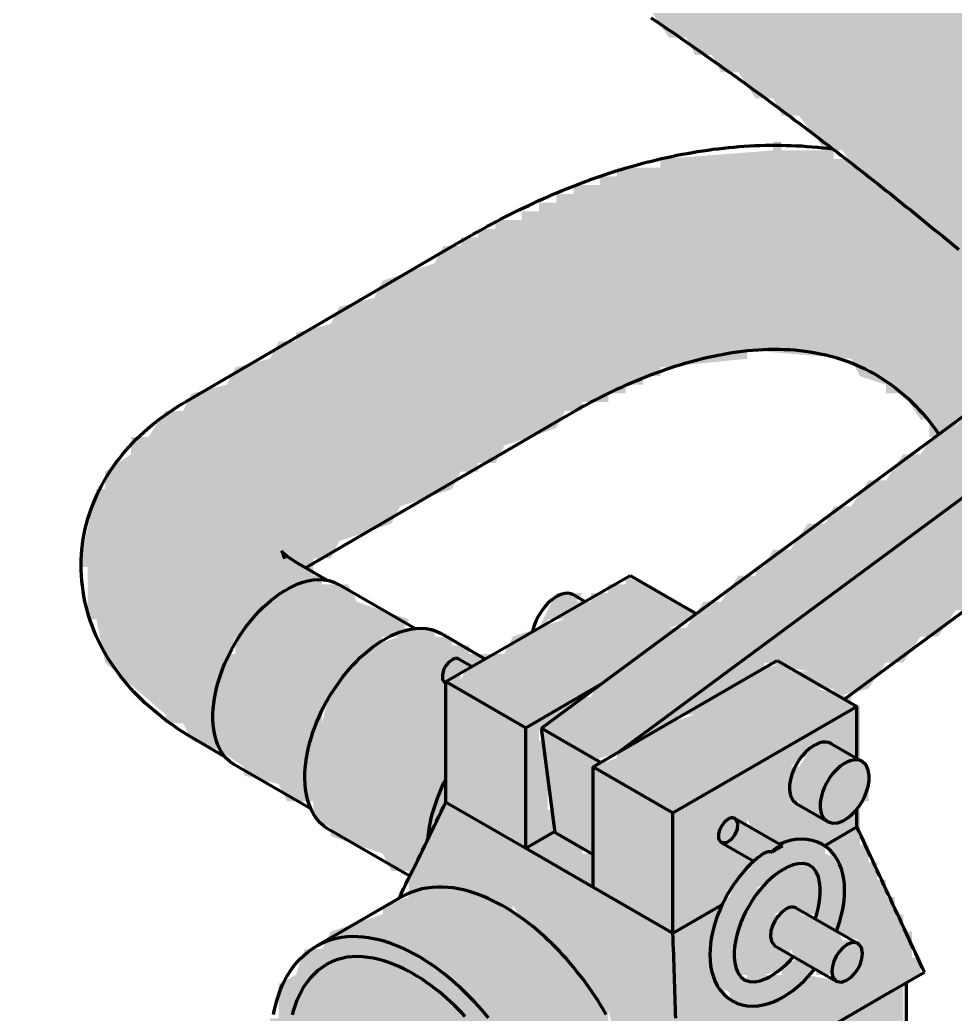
# Model space of a CAD drawing. Header units: millimetres. Extents: x 0 to 420, y 0 to 297.
# Drawn here: x 226.88 to 237.66, y 242.01 to 253.46 of the extents above; entities that cross this region are included whole.
import ezdxf

# ---------------------------------------------------------------- set-up
doc = ezdxf.new("R2010")
doc.units = ezdxf.units.MM
doc.layers.add('01-VISIBLE', color=7, linetype='CONTINUOUS', lineweight=70)
doc.layers.add('13-GRAFICA', color=30, linetype='CONTINUOUS', lineweight=18)

msp = doc.modelspace()

# ---------------------------------------------------------------- hatches: boundary and pattern name
at = {"layer": '13-GRAFICA', "true_color": 0xb21820}
h = msp.add_hatch(color=7, dxfattribs=at)
h.dxf.hatch_style = 1
h.paths.add_polyline_path([(220.7581, 264.0606), (220.7581, 263.9606), (220.9581, 263.9606), (220.9581, 263.8606), (221.2581, 263.8606), (221.2581, 263.7606), (221.4581, 263.7606), (221.4581, 263.6606), (221.7581, 263.6606), (221.8581, 263.4606), (222.0581, 263.4606), (222.0581, 263.3606), (222.2581, 263.3606), (222.2581, 263.2606), (222.4581, 263.2606), (222.4581, 263.1606), (222.6581, 263.1606), (222.6581, 263.0606), (223.2581, 262.8606), (223.3581, 262.6606), (223.9581, 262.4606), (224.0581, 262.2606), (224.6581, 262.0606), (224.7581, 261.8606), (225.1581, 261.7606), (225.2581, 261.5606), (225.4581, 261.5606), (225.4581, 261.4606), (225.8581, 261.3606), (225.9581, 261.1606), (226.5581, 260.9606), (226.6581, 260.7606), (227.2581, 260.5606), (227.3581, 260.3606), (227.5581, 260.3606), (227.5581, 260.2606), (227.7581, 260.2606), (227.8581, 260.0606), (228.4581, 259.8606), (228.5581, 259.6606), (229.1581, 259.4606), (229.2581, 259.2606), (229.6581, 259.1606), (229.7581, 258.9606), (230.3581, 258.7606), (230.4581, 258.5606), (230.6581, 258.5606), (230.6581, 258.4606), (231.0581, 258.3606), (231.1581, 258.1606), (231.7581, 257.9606), (231.8581, 257.7606), (232.2581, 257.6606), (232.3581, 257.4606), (232.5581, 257.4606), (232.5581, 257.3606), (232.9581, 257.2606), (233.0581, 257.0606), (233.6581, 256.8606), (233.7581, 256.6606), (233.9581, 256.6606), (234.0581, 256.4606), (234.4581, 256.3606), (234.4581, 256.2606), (234.7581, 256.1606), (234.8581, 255.9606), (235.2581, 255.8606), (235.3581, 255.6606), (235.5581, 255.6606), (235.6581, 255.4606), (235.8581, 255.4606), (236.0581, 255.1606), (236.2581, 255.1606), (236.3581, 254.9606), (236.5581, 254.9606), (236.7581, 254.6606), (236.9581, 254.6606), (237.0581, 254.4606), (237.2581, 254.4606), (237.2581, 254.3606), (237.3581, 254.3606), (237.4581, 254.1606), (237.6581, 254.1606), (237.9581, 253.7606), (238.1581, 253.7606), (238.1581, 253.6606), (238.2581, 253.6606), (238.3581, 253.4606), (238.5581, 253.4606), (238.8581, 253.0606), (239.0581, 253.0606), (239.5581, 252.4606), (239.7581, 252.4606), (240.2581, 251.8606), (240.4581, 251.8606), (240.4581, 251.7606), (240.5581, 251.7606), (241.6581, 250.5606), (241.8581, 250.5606), (241.8581, 250.4606), (242.5581, 249.8606), (242.5581, 249.6606), (243.7581, 248.5606), (243.7581, 248.3606), (244.0581, 248.1606), (244.0581, 247.9606), (244.4581, 247.6606), (244.4581, 247.4606), (244.5581, 247.4606), (244.5581, 247.3606), (244.7581, 247.2606), (244.7581, 247.0606), (245.0581, 246.8606), (245.0581, 246.6606), (245.2581, 246.5606), (245.2581, 246.3606), (245.4581, 246.2606), (245.4581, 246.0606), (245.7581, 245.8606), (245.7581, 245.6606), (245.9581, 245.5606), (245.9581, 245.3606), (246.1581, 245.2606), (246.1581, 245.0606), (246.4581, 244.8606), (246.5581, 244.4606), (246.7581, 244.3606), (246.7581, 244.1606), (246.8581, 244.1606), (246.8581, 243.9606), (246.9581, 243.9606), (246.9581, 243.7606), (247.0581, 243.7606), (247.0581, 243.5606), (247.1581, 243.5606), (247.1581, 243.3606), (247.2581, 243.3606), (247.2581, 242.9606), (247.3581, 242.9606), (247.4581, 242.2606), (247.5581, 242.2606), (247.5581, 241.5606), (247.6581, 241.5606), (247.6581, 210.3606), (247.5581, 210.3606), (247.3581, 210.0606), (247.1581, 210.0606), (247.1581, 205.6606), (247.0581, 205.6606), (247.0581, 205.5606), (246.8581, 205.5606), (246.8581, 205.4606), (246.6581, 205.4606), (246.5581, 205.2606), (245.9581, 205.0606), (245.8581, 204.8606), (245.4581, 204.7606), (245.3581, 204.5606), (244.7581, 204.3606), (244.7581, 204.2606), (244.4581, 204.1606), (244.4581, 204.0606), (244.0581, 204.1606), (244.0581, 209.1606), (244.1581, 209.1606), (244.1581, 209.3606), (244.3581, 209.4606), (244.3581, 209.6606), (244.6581, 209.8606), (244.6581, 210.0606), (244.8581, 210.1606), (244.8581, 210.3606), (244.9581, 210.3606), (245.0581, 210.6606), (245.1581, 210.6606), (245.1581, 241.2606), (245.0581, 241.2606), (245.0581, 241.7606), (244.9581, 241.7606), (244.8581, 242.4606), (244.7581, 242.4606), (244.7581, 242.6606), (244.6581, 242.6606), (244.4581, 243.2606), (244.3581, 243.2606), (244.2581, 243.5606), (244.0581, 243.6606), (244.0581, 243.8606), (243.7581, 244.0606), (243.7581, 244.2606), (243.5581, 244.3606), (243.5581, 244.5606), (243.3581, 244.6606), (243.3581, 244.8606), (243.0581, 245.0606), (243.0581, 245.2606), (242.9581, 245.2606), (242.8581, 245.5606), (242.6581, 245.6606), (242.6581, 245.8606), (242.2581, 246.1606), (242.2581, 246.3606), (241.8581, 246.6606), (241.8581, 246.8606), (241.1581, 247.4606), (241.1581, 247.6606), (241.0581, 247.6606), (239.4581, 249.3606), (239.2581, 249.3606), (238.5581, 250.1606), (238.3581, 250.1606), (237.8581, 250.7606), (237.6581, 250.7606), (237.2581, 251.2606), (237.0581, 251.2606), (236.7581, 251.6606), (236.5581, 251.6606), (236.3581, 251.9606), (236.1581, 251.9606), (235.8581, 252.3606), (235.6581, 252.3606), (235.5581, 252.5606), (235.3581, 252.5606), (235.1581, 252.8606), (234.9581, 252.8606), (234.8581, 253.0606), (234.6581, 253.0606), (234.5581, 253.2606), (234.3581, 253.2606), (234.1581, 253.5606), (233.9581, 253.5606), (233.8581, 253.7606), (233.4581, 253.8606), (233.4581, 253.9606), (233.1581, 254.0606), (233.0581, 254.2606), (232.8581, 254.2606), (232.8581, 254.3606), (232.6581, 254.3606), (232.5581, 254.5606), (232.1581, 254.6606), (232.0581, 254.8606), (231.6581, 254.9606), (231.5581, 255.1606), (231.3581, 255.1606), (231.3581, 255.2606), (230.9581, 255.3606), (230.8581, 255.5606), (230.2581, 255.7606), (230.1581, 255.9606), (229.5581, 256.1606), (229.4581, 256.3606), (229.0581, 256.4606), (228.9581, 256.6606), (228.7581, 256.6606), (228.7581, 256.7606), (228.3581, 256.8606), (228.2581, 257.0606), (227.6581, 257.2606), (227.5581, 257.4606), (226.9581, 257.6606), (226.8581, 257.8606), (226.6581, 257.8606), (226.6581, 257.9606), (226.4581, 257.9606), (226.3581, 258.1606), (225.7581, 258.3606), (225.6581, 258.5606), (225.0581, 258.7606), (224.9581, 258.9606), (224.3581, 259.1606), (224.2581, 259.3606), (224.0581, 259.3606), (224.0581, 259.4606), (223.8581, 259.4606), (223.7581, 259.6606), (223.1581, 259.8606), (223.0581, 260.0606), (222.4581, 260.2606), (222.3581, 260.4606), (222.1581, 260.4606), (222.1581, 260.5606), (221.5581, 260.7606), (221.4581, 260.9606), (221.2581, 260.9606), (221.2581, 261.0606), (221.0581, 261.0606), (221.0581, 261.1606), (220.8581, 261.1606), (220.8581, 261.2606), (220.6581, 261.2606), (220.6581, 261.3606), (220.4581, 261.3606), (220.4581, 261.4606), (220.1581, 261.4606), (220.1581, 261.5606), (220.1581, 264.1606)])
at = {"layer": '13-GRAFICA', "true_color": 0x202020}
h = msp.add_hatch(color=7, dxfattribs=at)
h.dxf.hatch_style = 1
h.paths.add_polyline_path([(227.8581, 246.0606), (227.7581, 246.5606), (227.6581, 246.5606), (227.6581, 247.1606), (227.5581, 247.1606), (227.7581, 248.0606), (227.8581, 248.0606), (227.8581, 248.2606), (228.1581, 248.4606), (228.1581, 248.6606), (228.3581, 248.6606), (228.5581, 248.9606), (228.7581, 248.9606), (228.8581, 249.1606), (229.2581, 249.2606), (229.3581, 249.4606), (229.7581, 249.5606), (229.8581, 249.7606), (230.0581, 249.7606), (230.0581, 249.8606), (230.4581, 249.9606), (230.5581, 250.1606), (230.9581, 250.2606), (231.0581, 250.4606), (231.6581, 250.6606), (231.7581, 250.8606), (231.9581, 250.8606), (231.9581, 250.9606), (232.1581, 250.9606), (232.1581, 251.0606), (232.3581, 251.0606), (232.3581, 251.1606), (232.6581, 251.1606), (232.6581, 251.2606), (232.8581, 251.2606), (232.8581, 251.3606), (233.0581, 251.3606), (233.0581, 251.4606), (233.2581, 251.4606), (233.2581, 251.5606), (233.5581, 251.5606), (233.5581, 251.6606), (233.7581, 251.6606), (233.7581, 251.7606), (234.2581, 251.7606), (234.2581, 251.8606), (235.5581, 251.9606), (235.5581, 252.0606), (235.6581, 252.0606), (235.6581, 251.9606), (236.2581, 251.9606), (236.2581, 251.8606), (236.4581, 251.8606), (236.5581, 251.6606), (236.7581, 251.6606), (237.0581, 251.2606), (237.2581, 251.2606), (237.6581, 250.7606), (237.8581, 250.7606), (238.3581, 250.1606), (238.5581, 250.1606), (238.5581, 250.0606), (238.8581, 249.8606), (238.7581, 249.5606), (238.5581, 249.5606), (238.4581, 249.3606), (238.2581, 249.3606), (238.0581, 249.0606), (237.8581, 249.0606), (237.8581, 248.9606), (237.7581, 248.9606), (237.6581, 248.7606), (237.4581, 248.7606), (237.4581, 248.6606), (237.3581, 248.6606), (237.3581, 248.8606), (237.2581, 248.8606), (237.0581, 249.1606), (236.8581, 249.1606), (236.8581, 249.2606), (236.5581, 249.3606), (236.4581, 249.5606), (235.2581, 249.6606), (235.2581, 249.5606), (234.2581, 249.4606), (234.2581, 249.3606), (234.0581, 249.3606), (234.0581, 249.2606), (233.8581, 249.2606), (233.8581, 249.1606), (233.6581, 249.1606), (233.6581, 249.0606), (233.3581, 249.0606), (233.3581, 248.9606), (233.1581, 248.9606), (233.0581, 248.7606), (232.4581, 248.5606), (232.3581, 248.3606), (232.1581, 248.3606), (232.1581, 248.2606), (231.9581, 248.2606), (231.8581, 248.0606), (231.2581, 247.8606), (231.1581, 247.6606), (230.5581, 247.4606), (230.4581, 247.2606), (230.2581, 247.2606), (230.2581, 246.9606), (229.9581, 246.9606), (229.8581, 246.7606), (229.6581, 246.7606), (229.5581, 246.4606), (229.3581, 246.3606), (229.2581, 245.9606), (229.1581, 245.9606), (229.1581, 245.5606), (229.0581, 245.5606), (229.1581, 245.0606), (228.8581, 245.1606), (228.7581, 245.3606), (228.5581, 245.3606), (228.5581, 245.4606)])
at = {"layer": '13-GRAFICA', "true_color": 0xb21820}
h = msp.add_hatch(color=7, dxfattribs=at)
h.dxf.hatch_style = 1
h.paths.add_polyline_path([(232.8581, 245.3606), (233.0581, 245.3606), (233.2581, 245.6606), (233.4581, 245.6606), (233.5581, 245.8606), (233.7581, 245.8606), (233.9581, 246.1606), (234.1581, 246.1606), (234.3581, 246.4606), (234.5581, 246.4606), (234.7581, 246.7606), (234.9581, 246.7606), (235.1581, 247.0606), (235.3581, 247.0606), (235.3581, 247.1606), (235.4581, 247.1606), (235.5581, 247.3606), (235.7581, 247.3606), (235.9581, 247.6606), (236.1581, 247.6606), (236.2581, 247.8606), (236.4581, 247.8606), (236.6581, 248.1606), (236.8581, 248.1606), (237.0581, 248.4606), (237.2581, 248.4606), (237.4581, 248.7606), (237.6581, 248.7606), (237.8581, 249.0606), (238.0581, 249.0606), (238.2581, 249.3606), (238.4581, 249.3606), (238.4581, 249.4606), (238.7581, 249.5606), (238.8581, 249.7606), (238.9581, 249.7606), (239.2581, 249.3606), (239.4581, 249.3606), (239.4581, 249.2606), (240.2581, 248.5606), (240.2581, 248.4606), (239.9581, 248.3606), (239.7581, 248.0606), (239.5581, 248.0606), (239.3581, 247.7606), (239.1581, 247.7606), (238.9581, 247.4606), (238.7581, 247.4606), (238.5581, 247.1606), (238.3581, 247.1606), (238.3581, 247.0606), (238.0581, 246.9606), (237.8581, 246.6606), (237.6581, 246.6606), (237.4581, 246.3606), (237.2581, 246.3606), (237.0581, 246.0606), (236.8581, 246.0606), (236.6581, 245.7606), (236.2581, 245.6606), (236.2581, 245.7606), (236.0581, 245.7606), (235.9581, 245.9606), (235.4581, 246.0606), (235.4581, 245.9606), (235.2581, 245.9606), (235.1581, 245.7606), (234.7581, 245.6606), (234.6581, 245.4606), (234.4581, 245.4606), (234.4581, 245.3606), (234.0581, 245.2606), (233.9581, 245.0606), (233.5581, 244.9606), (233.5581, 244.8606), (233.4581, 244.8606), (233.4581, 243.8606), (233.0581, 244.0606)])
at = {"layer": '13-GRAFICA', "true_color": 0xcba23e}
h = msp.add_hatch(color=7, dxfattribs=at)
h.dxf.hatch_style = 1
h.paths.add_polyline_path([(229.4581, 244.7606), (229.4581, 244.8606), (229.1581, 245.0606), (229.0581, 245.5606), (229.1581, 245.5606), (229.1581, 245.9606), (229.2581, 245.9606), (229.2581, 246.1606), (229.3581, 246.1606), (229.3581, 246.3606), (229.5581, 246.4606), (229.6581, 246.7606), (229.8581, 246.7606), (229.9581, 246.9606), (230.2581, 246.9606), (230.2581, 247.0606), (230.3581, 247.0606), (230.3581, 246.9606), (230.6581, 246.9606), (230.7581, 246.7606), (231.3581, 246.5606), (231.2581, 246.3606), (231.0581, 246.3606), (230.9581, 246.1606), (230.7581, 246.1606), (230.6581, 245.8606), (230.4581, 245.7606), (230.4581, 245.5606), (230.3581, 245.5606), (230.3581, 245.3606), (230.2581, 245.3606), (230.2581, 245.0606), (230.1581, 245.0606), (230.1581, 244.4606), (229.9581, 244.4606), (229.8581, 244.6606)])
h = msp.add_hatch(color=7, dxfattribs=at)
h.dxf.hatch_style = 1
h.paths.add_polyline_path([(232.4581, 246.1606), (232.5581, 246.3606), (233.1581, 246.5606), (233.2581, 246.7606), (233.4581, 246.7606), (233.4581, 246.8606), (233.6581, 246.8606), (233.6581, 246.9606), (233.8581, 246.9606), (233.8581, 247.0606), (234.6581, 246.6606), (234.6581, 246.5606), (234.3581, 246.4606), (234.1581, 246.1606), (233.9581, 246.1606), (233.7581, 245.8606), (233.5581, 245.8606), (233.5581, 245.7606), (233.2581, 245.6606), (233.0581, 245.3606), (232.8581, 245.3606), (232.8581, 245.1606), (232.9581, 245.1606), (232.9581, 244.3606), (233.0581, 244.3606), (233.0581, 244.0606), (233.3581, 243.9606), (233.3581, 243.8606), (233.4581, 243.8606), (233.4581, 244.8606), (233.7581, 244.9606), (233.7581, 245.0606), (233.9581, 245.0606), (234.0581, 245.2606), (234.6581, 245.4606), (234.7581, 245.6606), (234.8581, 245.6856), (234.8581, 243.1606), (234.8581, 242.3606), (234.8581, 239.276), (234.6581, 239.2606), (234.6581, 239.1606), (234.0581, 239.1606), (234.0581, 239.0606), (233.2581, 239.0606), (233.2581, 239.1606), (233.6581, 239.2606), (233.6581, 239.3606), (233.9581, 239.5606), (234.0581, 240.1606), (234.1581, 240.1606), (234.1581, 240.6606), (234.0581, 240.6606), (234.0581, 241.1606), (233.9581, 241.1606), (233.9581, 241.3606), (233.8581, 241.3606), (233.8581, 241.6606), (233.7581, 241.6606), (233.6581, 242.0606), (233.4581, 242.1606), (233.4581, 242.3606), (232.9581, 242.7606), (232.9581, 242.9606), (232.7581, 242.9606), (232.5581, 243.2606), (232.0581, 243.3606), (232.0581, 243.4606), (232.0581, 246.0606), (232.0581, 246.1606)])
at = {"layer": '13-GRAFICA', "true_color": 0xd6d9de}
h = msp.add_hatch(color=7, dxfattribs=at)
h.dxf.hatch_style = 1
h.paths.add_polyline_path([(233.0581, 246.8606), (233.3581, 246.8606), (233.1581, 246.5606), (232.9581, 246.5606), (232.9581, 246.4606), (232.8581, 246.4606)])
at = {"layer": '13-GRAFICA', "true_color": 0xcba23e}
h = msp.add_hatch(color=7, dxfattribs=at)
h.dxf.hatch_style = 1
h.paths.add_polyline_path([(231.0581, 243.8606), (230.4581, 244.0606), (230.4581, 244.1606), (230.2581, 244.2606), (230.2581, 244.4606), (230.1581, 244.4606), (230.1581, 245.0606), (230.2581, 245.0606), (230.2581, 245.3606), (230.3581, 245.3606), (230.4581, 245.7606), (230.6581, 245.8606), (230.7581, 246.1606), (230.9581, 246.1606), (230.9581, 246.2606), (231.2581, 246.3606), (231.2581, 246.4606), (231.6581, 246.4606), (231.6581, 246.3606), (231.7581, 246.3606), (231.7581, 246.0606), (231.7581, 245.8606), (231.7581, 243.4606), (231.3581, 243.4606), (231.3581, 243.6606), (231.1581, 243.6606)])
h = msp.add_hatch(color=7, dxfattribs=at)
h.dxf.hatch_style = 1
h.paths.add_polyline_path([(231.8581, 246.3606), (231.8581, 246.2606), (232.0581, 246.2606), (232.0581, 246.1606), (232.0581, 246.0606), (231.7581, 246.0606), (231.7581, 246.3606)])
h = msp.add_hatch(color=7, dxfattribs=at)
h.dxf.hatch_style = 1
h.paths.add_polyline_path([(231.7581, 243.4606), (231.7581, 245.8606), (231.9581, 245.8606), (232.0581, 246.0606), (232.0581, 243.4606)])
at = {"layer": '13-GRAFICA', "true_color": 0xd6d9de}
h = msp.add_hatch(color=7, dxfattribs=at)
h.dxf.hatch_style = 1
h.paths.add_polyline_path([(231.9581, 245.9606), (231.9581, 245.8606), (231.7581, 245.8606), (231.7581, 246.0606), (232.0581, 246.0606), (232.0581, 245.9606)])
at = {"layer": '13-GRAFICA', "true_color": 0xcba23e}
h = msp.add_hatch(color=7, dxfattribs=at)
h.dxf.hatch_style = 1
h.paths.add_polyline_path([(235.1581, 245.7606), (235.2581, 245.9606), (235.7581, 246.0606), (235.7581, 245.9606), (235.9581, 245.9606), (236.0581, 245.7606), (236.4581, 245.6606), (236.4581, 245.5606), (236.5581, 245.5606), (236.5581, 244.9606), (236.2581, 245.0606), (236.2581, 245.1606), (236.0581, 245.1606), (236.0581, 245.0606), (235.7581, 244.8606), (235.7581, 244.4606), (236.0581, 244.3606), (236.0581, 244.2606), (236.4581, 244.2606), (236.4581, 244.3606), (236.5581, 244.3606), (236.5581, 243.9606), (236.5581, 242.8606), (236.2581, 242.9606), (236.2581, 243.0606), (236.3581, 243.0606), (236.3581, 243.7606), (236.2581, 243.7606), (236.1581, 243.9606), (235.9581, 243.9606), (235.9581, 244.0606), (235.5581, 243.9606), (235.5581, 244.0606), (235.3581, 244.0606), (235.2581, 244.2606), (234.9581, 244.2606), (234.9581, 243.9606), (235.2581, 243.8606), (235.2581, 243.6606), (235.1581, 243.6606), (235.1581, 243.4606), (235.0581, 243.4606), (234.9581, 243.1606), (234.8581, 243.1606), (234.8581, 245.6856)])
at = {"layer": '13-GRAFICA', "true_color": 0xd6d9de}
h = msp.add_hatch(color=7, dxfattribs=at)
h.dxf.hatch_style = 1
h.paths.add_polyline_path([(235.7581, 244.4606), (235.7581, 244.8606), (235.8581, 244.8606), (236.0581, 245.1606), (236.2581, 245.1606), (236.2581, 245.0606), (236.4581, 245.0606), (236.4581, 244.9606), (236.6581, 244.8606), (236.6581, 244.4606), (236.5581, 244.4606), (236.4581, 244.2606), (236.0581, 244.2606), (236.0581, 244.3606), (235.8581, 244.3606), (235.8581, 244.4606)])
h = msp.add_hatch(color=7, dxfattribs=at)
h.dxf.hatch_style = 1
h.paths.add_polyline_path([(234.8581, 243.1606), (234.9581, 243.1606), (234.9581, 243.3606), (235.0581, 243.3606), (235.1581, 243.6606), (235.2581, 243.6606), (235.2581, 243.8606), (234.9581, 243.9606), (234.9581, 244.2606), (235.2581, 244.2606), (235.2581, 244.1606), (235.5581, 244.0606), (235.5581, 243.9606), (235.9581, 244.0606), (235.9581, 243.9606), (236.1581, 243.9606), (236.1581, 243.8606), (236.3581, 243.7606), (236.3581, 243.0606), (236.0581, 243.0606), (236.0581, 243.6606), (235.9581, 243.6606), (235.9581, 243.7606), (235.5581, 243.6606), (235.5581, 243.5606), (235.3581, 243.4606), (235.3581, 243.2606), (235.1581, 243.1606), (235.1581, 242.4606), (235.4581, 242.3606), (235.4581, 242.4606), (235.6581, 242.4606), (235.6581, 242.5606), (235.8581, 242.6606), (235.8581, 242.5606), (236.0581, 242.5606), (235.8581, 242.2606), (235.6581, 242.2606), (235.6581, 242.1606), (235.0581, 242.1606), (235.0581, 242.2606), (234.8581, 242.3606)])
at = {"layer": '13-GRAFICA', "true_color": 0xcba23e}
h = msp.add_hatch(color=7, dxfattribs=at)
h.dxf.hatch_style = 1
h.paths.add_polyline_path([(236.6581, 243.9606), (236.6581, 243.7606), (236.7581, 243.7606), (236.7581, 243.5606), (236.8581, 243.5606), (236.8581, 243.3606), (236.9581, 243.3606), (236.9581, 243.1606), (237.0581, 243.1606), (237.0581, 242.9606), (237.1581, 242.9606), (237.1581, 242.6606), (237.2581, 242.6606), (237.2581, 242.4606), (237.0581, 242.3606), (237.0581, 239.8606), (236.8581, 239.8606), (236.7581, 239.6606), (236.5581, 239.6606), (236.5581, 242.4606), (236.5581, 242.8606), (236.5581, 243.9606)])
h = msp.add_hatch(color=7, dxfattribs=at)
h.dxf.hatch_style = 1
h.paths.add_polyline_path([(235.1581, 243.1606), (235.3581, 243.2606), (235.3581, 243.4606), (235.4581, 243.4606), (235.5581, 243.6606), (235.9581, 243.7606), (235.9581, 243.6606), (236.0581, 243.6606), (236.0581, 243.1606), (235.8581, 243.1606), (235.8581, 243.2606), (235.5581, 243.1606), (235.5581, 242.7606), (235.7581, 242.7606), (235.7581, 242.5606), (235.4581, 242.4606), (235.4581, 242.3606), (235.2581, 242.3606), (235.2581, 242.4606), (235.1581, 242.4606)])
at = {"layer": '13-GRAFICA', "true_color": 0xffffff}
h = msp.add_hatch(color=7, dxfattribs=at)
h.dxf.hatch_style = 1
h.paths.add_polyline_path([(229.7581, 241.9606), (229.8581, 241.9606), (229.8581, 242.3606), (230.0581, 242.4606), (230.1581, 242.7606), (230.3581, 242.7606), (230.4581, 242.9606), (231.0581, 243.1606), (231.0581, 243.2606), (231.3581, 243.3606), (231.3581, 243.4606), (232.0581, 243.4606), (232.0581, 243.3606), (232.5581, 243.2606), (232.5581, 243.1606), (232.6581, 243.1606), (232.7581, 242.9606), (232.9581, 242.9606), (232.9581, 242.7606), (233.4581, 242.3606), (233.4581, 242.1606), (233.6581, 242.0606), (233.6581, 241.8606), (233.7581, 241.8606), (233.7581, 241.6606), (233.8581, 241.6606), (233.8581, 241.3606), (233.9581, 241.3606), (233.9581, 241.1606), (234.0581, 241.1606), (234.1581, 240.1606), (234.0581, 240.1606), (233.9581, 239.5606), (233.8581, 239.5606), (233.6581, 239.2606), (233.2581, 239.1606), (233.1581, 238.9606), (232.7581, 238.8606), (232.6581, 238.6606), (232.2581, 238.6606), (232.2581, 238.5606), (232.1581, 238.5606), (232.1581, 238.6606), (231.6581, 238.6606), (231.6581, 238.7606), (231.2581, 238.8606), (231.2581, 238.9606), (230.4581, 239.6606), (230.4581, 239.8606), (230.2581, 239.9606), (230.2581, 240.1606), (230.1581, 240.1606), (230.1581, 240.3606), (230.0581, 240.3606), (230.0581, 240.5606), (229.9581, 240.5606), (229.8581, 241.2606), (229.7581, 241.2606)])
at = {"layer": '13-GRAFICA', "true_color": 0xffd200}
h = msp.add_hatch(color=7, dxfattribs=at)
h.dxf.hatch_style = 1
h.paths.add_polyline_path([(236.2581, 242.4606), (236.0581, 242.4606), (236.0581, 242.5606), (235.8581, 242.5606), (235.7581, 242.7606), (235.5581, 242.7606), (235.5581, 243.1606), (235.6581, 243.1606), (235.6581, 243.2606), (235.8581, 243.2606), (235.8581, 243.1606), (236.2581, 243.0606), (236.3581, 242.8606), (236.5581, 242.8606), (236.5581, 242.4606), (236.4581, 242.4606), (236.4581, 242.3606), (236.2581, 242.3606)])
at = {"layer": '13-GRAFICA', "true_color": 0xcba23e}
h = msp.add_hatch(color=7, dxfattribs=at)
h.dxf.hatch_style = 1
h.paths.add_polyline_path([(236.5581, 239.5606), (236.3581, 239.5606), (236.3581, 239.4606), (235.9581, 239.4606), (235.9581, 239.3606), (234.8581, 239.276), (234.8581, 242.3606), (234.9581, 242.3606), (235.0581, 242.1606), (235.6581, 242.1606), (235.6581, 242.2606), (235.8581, 242.2606), (235.9581, 242.4606), (236.4581, 242.3606), (236.4581, 242.4606), (236.5581, 242.4606), (236.5581, 239.6606)])

# ---------------------------------------------------------------- linework, layer by layer
at = {"layer": '01-VISIBLE'}
for p, q in [((228.7914, 249.0685), (231.995, 250.9349)), ((232.8891, 245.3042), (238.9178, 249.7631)), ((233.778, 245.0304), (239.4807, 249.2483)), ((230.1696, 247.1517), (233.178, 248.9044)), ((236.3822, 245.6373), (240.2571, 248.5033)), ((230.4146, 247.0102), (230.0779, 247.2046)), ((231.7874, 245.8407), (233.9087, 247.0654)), ((233.9087, 247.0654), (234.6734, 246.6239)), ((231.4303, 246.4527), (230.5489, 246.9615)), ((233.2602, 246.8403), (233.3895, 246.7656)), ((232.2388, 246.1013), (231.7303, 246.3949)), ((231.9381, 246.1017), (232.0888, 246.0147)), ((233.4844, 244.8609), (235.6057, 246.0856)), ((235.6057, 246.0856), (236.525, 245.5549)), ((231.7781, 245.8246), (231.7874, 245.8192)), ((231.7874, 245.8407), (232.7066, 245.3099)), ((231.7874, 244.4526), (231.7874, 245.8407)), ((232.7066, 245.3099), (233.5741, 245.8108)), ((234.4037, 244.3301), (236.525, 245.5549)), ((236.525, 244.9553), (236.525, 245.5549)), ((232.7066, 243.9219), (232.7066, 245.3099)), ((233.0466, 244.1014), (232.8891, 245.3042)), ((232.8891, 245.3042), (233.5707, 244.9107)), ((229.2396, 244.9751), (228.9029, 245.1694)), ((236.23, 245.1256), (236.5836, 244.9215)), ((230.2303, 244.3742), (229.3489, 244.8831)), ((233.4844, 244.8609), (234.4037, 244.3301)), ((233.4844, 243.4728), (233.4844, 244.8609)), ((231.7874, 244.4526), (232.7066, 243.9219)), ((235.83, 244.4328), (236.1836, 244.2287)), ((234.4037, 242.9421), (234.4037, 244.3301)), ((236.525, 244.1668), (236.525, 244.3739)), ((235.1201, 244.2646), (235.6341, 243.9678)), ((231.3709, 243.6002), (230.4303, 244.1433)), ((232.7066, 243.9219), (233.0445, 244.117)), ((233.0466, 244.1014), (233.4844, 243.8486)), ((236.1499, 243.9503), (236.525, 244.1668)), ((234.9601, 243.9874), (235.3342, 243.7715)), ((232.7066, 243.9219), (233.4844, 243.4728)), ((235.6366, 243.6539), (235.7143, 243.6988)), ((233.4844, 243.4728), (234.4037, 242.9421)), ((231.2841, 243.3647), (230.2942, 242.7931)), ((234.4037, 242.9421), (234.9686, 243.2683)), ((235.8297, 243.2321), (236.5368, 242.8238)), ((235.5797, 242.7991), (236.2868, 242.3908)), ((236.9492, 242.2889), (237.3028, 242.493)), ((237.0957, 240.0435), (237.0957, 242.3734)), ((234.8279, 241.0641), (236.9492, 242.2889))]:
    msp.add_line(p, q, dxfattribs=at)
for points in [[(234.1488, 253.4898), (234.1986, 253.4563), (234.2484, 253.4226), (234.2981, 253.3889), (234.3477, 253.3551), (234.3973, 253.3212), (234.4468, 253.2872), (234.4963, 253.2532), (234.5457, 253.2191), (234.5951, 253.1849), (234.6444, 253.1506), (234.6937, 253.1163), (234.7429, 253.0819), (234.7921, 253.0474), (234.8412, 253.0128), (234.8902, 252.9782), (234.9393, 252.9435), (234.9882, 252.9087), (235.0371, 252.8739), (235.086, 252.839), (235.1348, 252.804), (235.1836, 252.7689), (235.2323, 252.7338), (235.2809, 252.6986), (235.3295, 252.6633), (235.3781, 252.628), (235.4266, 252.5926), (235.4751, 252.5571), (235.5235, 252.5216), (235.5718, 252.486), (235.6202, 252.4503), (235.6684, 252.4146), (235.7166, 252.3788), (235.7648, 252.3429), (235.8129, 252.307), (235.861, 252.271), (235.909, 252.2349), (235.957, 252.1988), (236.0049, 252.1626), (236.0528, 252.1263), (236.1006, 252.09), (236.1484, 252.0536), (236.1961, 252.0171), (236.2438, 251.9806), (236.2914, 251.9441), (236.339, 251.9074), (236.3865, 251.8707), (236.434, 251.8339), (236.4815, 251.7971), (236.5288, 251.7602), (236.5762, 251.7233), (236.6235, 251.6863), (236.6707, 251.6492), (236.7179, 251.612), (236.7651, 251.5748), (236.8122, 251.5376), (236.8592, 251.5003), (236.9062, 251.4629), (236.9532, 251.4254), (237.0001, 251.3879), (237.0469, 251.3504), (237.0937, 251.3127), (237.1405, 251.275), (237.1872, 251.2373), (237.2338, 251.1995), (237.2804, 251.1616), (237.327, 251.1237), (237.3735, 251.0857), (237.42, 251.0476), (237.4664, 251.0095), (237.5127, 250.9713), (237.559, 250.9331), (237.6053, 250.8948), (237.6515, 250.8564), (237.6977, 250.818)], [(231.995, 250.9349), (232.0472, 250.9651), (232.0995, 250.995), (232.152, 251.0245), (232.2047, 251.0538), (232.2576, 251.0827), (232.3106, 251.1113), (232.3638, 251.1396), (232.4172, 251.1675), (232.4708, 251.1951), (232.5246, 251.2223), (232.5785, 251.2492), (232.6326, 251.2758), (232.6869, 251.302), (232.7413, 251.3278), (232.7959, 251.3532), (232.8507, 251.3783), (232.9057, 251.403), (232.9609, 251.4273), (233.0162, 251.4512), (233.0717, 251.4748), (233.1273, 251.4979), (233.1831, 251.5206), (233.2391, 251.5429), (233.2953, 251.5648), (233.3516, 251.5862), (233.4081, 251.6073), (233.4647, 251.6278), (233.5215, 251.648), (233.5784, 251.6677), (233.6356, 251.6869), (233.6928, 251.7057), (233.7502, 251.724), (233.8078, 251.7418), (233.8655, 251.7591), (233.9234, 251.776), (233.9814, 251.7924), (234.0395, 251.8082), (234.0978, 251.8236), (234.1562, 251.8384), (234.2147, 251.8527), (234.2734, 251.8665), (234.3322, 251.8797), (234.3911, 251.8924), (234.4501, 251.9045), (234.5093, 251.9161), (234.5685, 251.9271), (234.6279, 251.9376), (234.6873, 251.9474), (234.7469, 251.9567), (234.8065, 251.9654), (234.8662, 251.9735), (234.926, 251.9809), (234.9859, 251.9878), (235.0458, 251.994), (235.1058, 251.9996), (235.1659, 252.0046), (235.226, 252.0089), (235.2862, 252.0125), (235.3463, 252.0155), (235.4066, 252.0179), (235.4668, 252.0195), (235.5271, 252.0205), (235.5873, 252.0208), (235.6476, 252.0204), (235.7078, 252.0193), (235.7681, 252.0175), (235.8283, 252.015), (235.8885, 252.0118), (235.9486, 252.0078), (236.0087, 252.0032), (236.0687, 251.9978), (236.1286, 251.9917), (236.1885, 251.9848), (236.2483, 251.9772)], [(233.178, 248.9044), (233.2303, 248.9346), (233.2828, 248.9644), (233.3355, 248.9938), (233.3885, 249.0228), (233.4417, 249.0513), (233.4952, 249.0794), (233.5488, 249.107), (233.6028, 249.1341), (233.6569, 249.1608), (233.7113, 249.187), (233.766, 249.2127), (233.8208, 249.2379), (233.8759, 249.2625), (233.9313, 249.2867), (233.9868, 249.3103), (234.0427, 249.3333), (234.0987, 249.3557), (234.155, 249.3776), (234.2115, 249.3988), (234.2682, 249.4194), (234.3252, 249.4394), (234.3824, 249.4587), (234.4398, 249.4773), (234.4975, 249.4953), (234.5554, 249.5125), (234.6134, 249.529), (234.6717, 249.5447), (234.7302, 249.5596), (234.7889, 249.5737), (234.8478, 249.587), (234.9069, 249.5994), (234.9662, 249.6109), (235.0256, 249.6215), (235.0852, 249.6312), (235.145, 249.6399), (235.2048, 249.6476), (235.2648, 249.6542), (235.325, 249.6598), (235.3852, 249.6643), (235.4454, 249.6676), (235.5058, 249.6698), (235.5661, 249.6707), (235.6265, 249.6704), (235.6869, 249.6689), (235.7472, 249.666), (235.8074, 249.6618), (235.8675, 249.6562), (235.9275, 249.6491), (235.9872, 249.6406), (236.0468, 249.6306), (236.106, 249.6191), (236.165, 249.606), (236.2235, 249.5913), (236.2817, 249.5751), (236.3393, 249.5572), (236.3965, 249.5377), (236.453, 249.5165), (236.5089, 249.4938), (236.5641, 249.4694), (236.6186, 249.4433), (236.6723, 249.4157), (236.7252, 249.3865), (236.7771, 249.3558), (236.8282, 249.3236), (236.8783, 249.2899), (236.9274, 249.2547), (236.9754, 249.2182), (237.0225, 249.1804), (237.0685, 249.1413), (237.1135, 249.101), (237.1573, 249.0596), (237.2001, 249.017), (237.2419, 248.9733), (237.2825, 248.9287), (237.3221, 248.8831), (237.3606, 248.8366), (237.3981, 248.7893), (237.4345, 248.7412), (237.47, 248.6923)], [(228.9029, 245.1694), (228.851, 245.2), (228.7997, 245.2313), (228.7489, 245.2636), (228.6987, 245.2967), (228.6491, 245.3307), (228.6001, 245.3656), (228.5518, 245.4014), (228.5041, 245.4382), (228.4572, 245.4759), (228.4111, 245.5145), (228.3657, 245.554), (228.3212, 245.5945), (228.2776, 245.6359), (228.2349, 245.6783), (228.1931, 245.7216), (228.1524, 245.7658), (228.1127, 245.811), (228.074, 245.8571), (228.0365, 245.9042), (228.0002, 245.9521), (227.9651, 246.001), (227.9313, 246.0507), (227.8987, 246.1013), (227.8676, 246.1528), (227.8378, 246.205), (227.8095, 246.2581), (227.7826, 246.3119), (227.7573, 246.3665), (227.7336, 246.4218), (227.7114, 246.4777), (227.6909, 246.5343), (227.6721, 246.5914), (227.655, 246.6491), (227.6397, 246.7073), (227.6261, 246.7659), (227.6143, 246.8249), (227.6043, 246.8842), (227.5962, 246.9438), (227.5899, 247.0036), (227.5855, 247.0636), (227.583, 247.1237), (227.5823, 247.1839), (227.5836, 247.244), (227.5867, 247.3041), (227.5918, 247.364), (227.5987, 247.4238), (227.6074, 247.4833), (227.6181, 247.5425), (227.6305, 247.6014), (227.6448, 247.6598), (227.6609, 247.7178), (227.6788, 247.7752), (227.6984, 247.8321), (227.7197, 247.8883), (227.7427, 247.9439), (227.7673, 247.9988), (227.7936, 248.0529), (227.8214, 248.1063), (227.8507, 248.1588), (227.8815, 248.2105), (227.9138, 248.2612), (227.9475, 248.3111), (227.9825, 248.36), (228.0188, 248.408), (228.0563, 248.455), (228.0951, 248.501), (228.135, 248.546), (228.1761, 248.59), (228.2182, 248.6329), (228.2613, 248.6749), (228.3054, 248.7158), (228.3505, 248.7556), (228.3964, 248.7944), (228.4432, 248.8322), (228.4909, 248.869), (228.5392, 248.9048), (228.5884, 248.9395), (228.6382, 248.9732), (228.6886, 249.006), (228.7397, 249.0377), (228.7914, 249.0685)], [(230.0779, 247.2046), (230.044, 247.2248), (230.0109, 247.2462), (229.9786, 247.2688), (229.9474, 247.293), (229.9177, 247.3189), (229.8909, 247.3478)], [(229.8909, 247.3478), (229.899, 247.3335), (229.9057, 247.3185), (229.9116, 247.3032), (229.9166, 247.2876), (229.9209, 247.2717), (229.9244, 247.2557)], [(229.3489, 244.8831), (229.2989, 244.9172), (229.2545, 244.9582), (229.2162, 245.0051), (229.1841, 245.0563), (229.1579, 245.1109), (229.1373, 245.1678), (229.1217, 245.2263), (229.1107, 245.2858), (229.1038, 245.3459), (229.1007, 245.4063), (229.1009, 245.4669), (229.1042, 245.5273), (229.1103, 245.5875), (229.119, 245.6474), (229.1302, 245.7069), (229.1436, 245.766), (229.1591, 245.8245), (229.1766, 245.8824), (229.1961, 245.9397), (229.2174, 245.9964), (229.2404, 246.0524), (229.2651, 246.1077), (229.2914, 246.1622), (229.3194, 246.2159), (229.3489, 246.2687), (229.3799, 246.3207), (229.4125, 246.3717), (229.4465, 246.4218), (229.482, 246.4708), (229.5189, 246.5188), (229.5574, 246.5655), (229.5973, 246.611), (229.6387, 246.6552), (229.6816, 246.6979), (229.726, 246.739), (229.772, 246.7784), (229.8195, 246.8159), (229.8686, 246.8513), (229.9193, 246.8844), (229.9716, 246.9149), (230.0255, 246.9423), (230.0811, 246.9664), (230.1381, 246.9867), (230.1965, 247.0024), (230.2561, 247.013), (230.3165, 247.0176), (230.3769, 247.0154), (230.4366, 247.0057), (230.4944, 246.9877), (230.5489, 246.9615)], [(233.2602, 246.8403), (233.2279, 246.8537), (233.1932, 246.8589), (233.1583, 246.8568), (233.1241, 246.8489), (233.0914, 246.8365), (233.0602, 246.8205)], [(233.0602, 246.8205), (233.0086, 246.7852), (232.962, 246.7434), (232.9202, 246.6969), (232.8832, 246.6465), (232.851, 246.5929), (232.8237, 246.5366), (232.8019, 246.4779), (232.7863, 246.4174)], [(230.4303, 244.1433), (230.38, 244.1772), (230.3348, 244.2177), (230.2952, 244.2637), (230.2614, 244.3141), (230.2332, 244.3678), (230.2103, 244.4241), (230.1923, 244.482), (230.1787, 244.5412), (230.1693, 244.6012), (230.1635, 244.6616), (230.1611, 244.7223), (230.1618, 244.783), (230.1653, 244.8436), (230.1715, 244.904), (230.18, 244.9641), (230.1909, 245.0239), (230.2038, 245.0832), (230.2188, 245.1421), (230.2356, 245.2004), (230.2543, 245.2582), (230.2747, 245.3154), (230.2968, 245.3719), (230.3205, 245.4279), (230.3457, 245.4831), (230.3724, 245.5376), (230.4006, 245.5914), (230.4303, 245.6444), (230.4613, 245.6966), (230.4938, 245.7479), (230.5276, 245.7983), (230.5629, 245.8477), (230.5995, 245.8962), (230.6374, 245.9436), (230.6768, 245.9899), (230.7175, 246.0349), (230.7595, 246.0787), (230.803, 246.1211), (230.8479, 246.1619), (230.8943, 246.2012), (230.942, 246.2387), (230.9913, 246.2742), (231.042, 246.3075), (231.0942, 246.3385), (231.148, 246.3668), (231.2032, 246.392), (231.2599, 246.4138), (231.3179, 246.4317), (231.3771, 246.4451), (231.4372, 246.4533), (231.4979, 246.4558), (231.5584, 246.4517), (231.6181, 246.4404), (231.6757, 246.4215), (231.7303, 246.3949)], [(231.8581, 246.0938), (231.8166, 246.0607), (231.7838, 246.0188), (231.7599, 245.9714), (231.7465, 245.92), (231.7486, 245.8671), (231.7781, 245.8246)], [(231.9381, 246.1017), (231.9252, 246.1071), (231.9113, 246.1091), (231.8973, 246.1083), (231.8837, 246.1052), (231.8706, 246.1002), (231.8581, 246.0938)], [(236.23, 245.1256), (236.1977, 245.139), (236.1631, 245.1442), (236.1281, 245.1422), (236.094, 245.1343), (236.0612, 245.1218), (236.03, 245.1058)], [(236.03, 245.1058), (235.9793, 245.0712), (235.9334, 245.0304), (235.8922, 244.9849), (235.8556, 244.9356), (235.8236, 244.8833), (235.7963, 244.8282), (235.7742, 244.771), (235.758, 244.7117), (235.7487, 244.6511), (235.7481, 244.5897), (235.759, 244.5294), (235.7853, 244.4742), (235.83, 244.4328)], [(236.3836, 244.9017), (236.3329, 244.8671), (236.287, 244.8263), (236.2458, 244.7808), (236.2092, 244.7315), (236.1771, 244.6791), (236.1499, 244.6241), (236.1278, 244.5668), (236.1116, 244.5076), (236.1023, 244.4469), (236.1017, 244.3856), (236.1125, 244.3253), (236.1388, 244.2701), (236.1836, 244.2287)], [(236.1836, 244.2287), (236.2434, 244.2105), (236.3059, 244.2162), (236.3648, 244.2384), (236.4186, 244.2712), (236.4672, 244.3113), (236.5108, 244.3568), (236.5496, 244.4065), (236.5836, 244.4596), (236.6126, 244.5156), (236.6362, 244.574), (236.6538, 244.6346), (236.6642, 244.6967), (236.6658, 244.7597), (236.6555, 244.8218), (236.6292, 244.8788), (236.5836, 244.9215)], [(236.5836, 244.9215), (236.5513, 244.9349), (236.5166, 244.9401), (236.4817, 244.938), (236.4475, 244.9302), (236.4148, 244.9177), (236.3836, 244.9017)], [(231.5796, 244.0272), (231.5857, 244.0878), (231.5943, 244.148), (231.6052, 244.2079), (231.6182, 244.2673), (231.6332, 244.3263), (231.6501, 244.3847), (231.6689, 244.4426), (231.6893, 244.4999), (231.7115, 244.5566), (231.7352, 244.6126), (231.7605, 244.668), (231.7874, 244.7226)], [(231.2448, 243.342), (231.2719, 243.3975), (231.299, 243.453), (231.3262, 243.5086), (231.3533, 243.5641), (231.3804, 243.6196), (231.4076, 243.6752), (231.4347, 243.7307), (231.4618, 243.7862), (231.4889, 243.8418), (231.5161, 243.8973), (231.5432, 243.9528), (231.5703, 244.0084), (231.5975, 244.0639), (231.6246, 244.1194), (231.6517, 244.1749), (231.6789, 244.2305), (231.706, 244.286), (231.7331, 244.3415), (231.7602, 244.3971), (231.7874, 244.4526)], [(235.0401, 244.2567), (234.9986, 244.2236), (234.9658, 244.1817), (234.9419, 244.1343), (234.9284, 244.0829), (234.9305, 244.03), (234.9601, 243.9874)], [(234.9601, 243.9874), (235.0249, 243.9878), (235.0795, 244.0264), (235.1201, 244.0798), (235.1461, 244.1416), (235.1522, 244.2082), (235.1201, 244.2646)], [(235.1201, 244.2646), (235.1071, 244.2699), (235.0933, 244.272), (235.0793, 244.2712), (235.0656, 244.268), (235.0525, 244.2631), (235.0401, 244.2567)], [(237.3028, 242.493), (237.2769, 242.5488), (237.2509, 242.6046), (237.225, 242.6604), (237.1991, 242.7162), (237.1732, 242.772), (237.1472, 242.8278), (237.1213, 242.8836), (237.0954, 242.9394), (237.0695, 242.9952), (237.0435, 243.051), (237.0176, 243.1068), (236.9917, 243.1625), (236.9657, 243.2183), (236.9398, 243.2741), (236.9139, 243.3299), (236.888, 243.3857), (236.862, 243.4415), (236.8361, 243.4973), (236.8102, 243.5531), (236.7843, 243.6089), (236.7583, 243.6647), (236.7324, 243.7205), (236.7065, 243.7763), (236.6805, 243.8321), (236.6546, 243.8879), (236.6287, 243.9437), (236.6028, 243.9995), (236.5768, 244.0552), (236.5509, 244.111), (236.525, 244.1668)], [(235.6305, 243.9684), (235.6311, 243.9686), (235.6317, 243.9686), (235.6323, 243.9685), (235.6329, 243.9683), (235.6335, 243.9681), (235.6341, 243.9678)], [(236.1257, 243.9652), (236.0681, 243.9931), (236.0072, 244.0125), (235.9441, 244.0234), (235.8801, 244.0261), (235.8163, 244.0212), (235.7533, 244.0095), (235.6918, 243.9919), (235.632, 243.969)], [(235.6341, 243.9678), (235.6391, 243.9639), (235.6438, 243.9596), (235.6487, 243.9556), (235.6538, 243.9518), (235.6591, 243.9483), (235.6646, 243.945)], [(236.2884, 242.9673), (236.3092, 243.0245), (236.3278, 243.0826), (236.3439, 243.1413), (236.3575, 243.2007), (236.3684, 243.2607), (236.3762, 243.3211), (236.3809, 243.3819), (236.3821, 243.4428), (236.3794, 243.5037), (236.3726, 243.5642), (236.3612, 243.624), (236.3447, 243.6827), (236.3228, 243.7395), (236.2951, 243.7938), (236.2614, 243.8445), (236.2217, 243.8906), (236.1763, 243.9312), (236.1257, 243.9652)], [(235.4351, 243.8546), (235.3866, 243.8168), (235.3399, 243.7767), (235.2952, 243.7344), (235.2523, 243.6903), (235.2112, 243.6444), (235.1721, 243.597), (235.1347, 243.5481), (235.0993, 243.4978), (235.0657, 243.4462), (235.034, 243.3935), (235.0042, 243.3396), (234.9764, 243.2847), (234.9507, 243.2288), (234.927, 243.172), (234.9056, 243.1143), (234.8865, 243.0558), (234.8698, 242.9966), (234.8557, 242.9367), (234.8444, 242.8762), (234.836, 242.8152), (234.8309, 242.7539), (234.8294, 242.6924), (234.8316, 242.6309), (234.8382, 242.5697), (234.8494, 242.5092), (234.8657, 242.4499), (234.8875, 242.3924), (234.9152, 242.3375), (234.949, 242.2861), (234.989, 242.2393), (235.0348, 242.1983), (235.0857, 242.1639)], [(235.4351, 243.8546), (235.4519, 243.8653), (235.4698, 243.8738), (235.4887, 243.88), (235.5083, 243.8835), (235.5281, 243.8832), (235.5469, 243.877)], [(235.6057, 243.9301), (235.5945, 243.9229), (235.5839, 243.915), (235.5738, 243.9063), (235.5643, 243.8971), (235.5554, 243.8873), (235.5469, 243.877)], [(235.6057, 243.9137), (235.5958, 243.9079), (235.5859, 243.9019), (235.576, 243.8959), (235.5663, 243.8897), (235.5566, 243.8834), (235.5469, 243.877)], [(235.6646, 243.945), (235.6543, 243.9454), (235.6441, 243.9445), (235.634, 243.9422), (235.6243, 243.939), (235.6148, 243.9349), (235.6057, 243.9301)], [(235.6646, 243.945), (235.6546, 243.9401), (235.6447, 243.935), (235.6349, 243.9299), (235.6251, 243.9246), (235.6154, 243.9192), (235.6057, 243.9137)], [(236.0423, 243.1093), (236.061, 243.1679), (236.0767, 243.2273), (236.089, 243.2876), (236.0975, 243.3484), (236.1018, 243.4097), (236.101, 243.4712), (236.0942, 243.5322), (236.0798, 243.5919), (236.0557, 243.6484), (236.019, 243.6974), (235.9682, 243.7315), (235.9086, 243.7455), (235.8473, 243.7428), (235.7876, 243.7287), (235.7303, 243.7064), (235.6757, 243.6782)], [(235.6757, 243.6782), (235.6247, 243.6459), (235.5762, 243.61), (235.53, 243.571), (235.4862, 243.5295), (235.4446, 243.4857), (235.4051, 243.44), (235.3679, 243.3924), (235.3328, 243.3433), (235.2999, 243.2926), (235.2692, 243.2407), (235.2407, 243.1874), (235.2145, 243.133), (235.1908, 243.0774), (235.1696, 243.0209), (235.1511, 242.9634), (235.1356, 242.905), (235.1233, 242.8459), (235.1145, 242.7862), (235.1099, 242.726), (235.1101, 242.6656), (235.1158, 242.6055), (235.1289, 242.5466), (235.1508, 242.4904), (235.1843, 242.4403), (235.2315, 242.4032), (235.2889, 242.3851), (235.3491, 242.3845), (235.4084, 242.3958), (235.4653, 242.4158), (235.5197, 242.442), (235.5715, 242.473), (235.6208, 242.5079), (235.6677, 242.546), (235.7122, 242.5867), (235.7545, 242.6298), (235.7946, 242.675)], [(233.6341, 242.0079), (233.6035, 242.0601), (233.5721, 242.1117), (233.5399, 242.163), (233.507, 242.2137), (233.4733, 242.2639), (233.4388, 242.3137), (233.4037, 242.3628), (233.3677, 242.4115), (233.331, 242.4596), (233.2936, 242.5071), (233.2554, 242.554), (233.2164, 242.6002), (233.1767, 242.6459), (233.1362, 242.6908), (233.095, 242.7351), (233.053, 242.7786), (233.0103, 242.8214), (232.9668, 242.8634), (232.9225, 242.9046), (232.8774, 242.945), (232.8316, 242.9844), (232.7849, 243.0229), (232.7375, 243.0604), (232.6893, 243.0969), (232.6402, 243.1323), (232.5903, 243.1665), (232.5396, 243.1995), (232.4881, 243.2312), (232.4358, 243.2616), (232.3826, 243.2904), (232.3287, 243.3177), (232.2739, 243.3433), (232.2183, 243.3671), (232.1619, 243.3889), (232.1047, 243.4087), (232.0468, 243.4263), (231.9883, 243.4415), (231.9291, 243.4541), (231.8694, 243.4639), (231.8094, 243.4706), (231.749, 243.4742), (231.6885, 243.4744), (231.6281, 243.4709), (231.5681, 243.4635), (231.5087, 243.4522), (231.4503, 243.4366), (231.3931, 243.4169), (231.3376, 243.3929), (231.2841, 243.3647)], [(235.7047, 243.2197), (235.6548, 243.1825), (235.6126, 243.1366), (235.5781, 243.0848), (235.5514, 243.0285), (235.5338, 242.9687), (235.5281, 242.9067), (235.5402, 242.8459), (235.5797, 242.7991)], [(235.8297, 243.2321), (235.8095, 243.2405), (235.7879, 243.2437), (235.7661, 243.2424), (235.7447, 243.2375), (235.7242, 243.2297), (235.7047, 243.2197)], [(234.4369, 241.9623), (234.4349, 242.0235), (234.4328, 242.0848), (234.4307, 242.146), (234.4286, 242.2072), (234.4265, 242.2685), (234.4245, 242.3297), (234.4224, 242.391), (234.4203, 242.4522), (234.4182, 242.5134), (234.4161, 242.5747), (234.4141, 242.6359), (234.412, 242.6971), (234.4099, 242.7584), (234.4078, 242.8196), (234.4057, 242.8809), (234.4037, 242.9421)], [(231.4692, 242.6767), (231.4152, 242.7069), (231.3604, 242.7354), (231.3047, 242.7623), (231.2481, 242.7873), (231.1908, 242.8103), (231.1326, 242.8313), (231.0737, 242.8499), (231.014, 242.8661), (230.9537, 242.8797), (230.8928, 242.8904), (230.8314, 242.898), (230.7698, 242.9023), (230.7079, 242.9031), (230.6462, 242.9), (230.5848, 242.893), (230.524, 242.8818), (230.4642, 242.8663), (230.4057, 242.8463), (230.3489, 242.8219), (230.2942, 242.7931)], [(236.2868, 242.3908), (236.3478, 242.3801), (236.4071, 242.4005), (236.4583, 242.4372), (236.5014, 242.4831), (236.5368, 242.5352), (236.5643, 242.5919), (236.5824, 242.6522), (236.5886, 242.7148), (236.5766, 242.7764), (236.5368, 242.8238)], [(236.5368, 242.8238), (236.5167, 242.8322), (236.495, 242.8355), (236.4732, 242.8342), (236.4518, 242.8292), (236.4313, 242.8215), (236.4118, 242.8115)], [(229.8005, 242.0055), (229.812, 242.0644), (229.8257, 242.1228), (229.8418, 242.1807), (229.8602, 242.2378), (229.8812, 242.294), (229.9048, 242.3492), (229.9311, 242.4031), (229.9602, 242.4556), (229.9921, 242.5064), (230.027, 242.5553), (230.0647, 242.602), (230.1053, 242.6462), (230.1486, 242.6876), (230.1947, 242.7261), (230.2433, 242.7613), (230.2942, 242.7931)], [(236.4118, 242.8115), (236.3619, 242.7743), (236.3198, 242.7284), (236.2852, 242.6766), (236.2585, 242.6202), (236.2409, 242.5605), (236.2352, 242.4985), (236.2473, 242.4377), (236.2868, 242.3908)], [(231.4092, 242.4748), (231.3553, 242.5048), (231.3005, 242.533), (231.2447, 242.5592), (231.188, 242.5833), (231.1304, 242.6051), (231.0719, 242.6244), (231.0125, 242.641), (230.9524, 242.6545), (230.8916, 242.6647), (230.8303, 242.6712), (230.7687, 242.6736), (230.7072, 242.6717), (230.6459, 242.665), (230.5854, 242.6532), (230.5263, 242.6361), (230.469, 242.6134), (230.4142, 242.5853)], [(232.2785, 241.9665), (232.2401, 242.0127), (232.2008, 242.0583), (232.1609, 242.1032), (232.1202, 242.1475), (232.0787, 242.1911), (232.0365, 242.2339), (231.9935, 242.276), (231.9498, 242.3172), (231.9053, 242.3577), (231.86, 242.3973), (231.8139, 242.4359), (231.7671, 242.4736), (231.7194, 242.5104), (231.671, 242.546), (231.6218, 242.5805), (231.5717, 242.6139), (231.5208, 242.646), (231.4692, 242.6767)], [(230.0191, 242.0007), (230.0345, 242.0592), (230.0527, 242.1169), (230.0738, 242.1735), (230.0981, 242.2289), (230.1256, 242.2828), (230.1565, 242.3347), (230.1909, 242.3845), (230.2288, 242.4316), (230.2702, 242.4756), (230.3151, 242.5161), (230.3632, 242.5528), (230.4142, 242.5853)], [(235.0857, 242.1639), (235.1412, 242.1369), (235.1998, 242.1177), (235.2605, 242.1065), (235.3221, 242.103), (235.3837, 242.1065), (235.4446, 242.1165), (235.5043, 242.1323), (235.5624, 242.153), (235.6188, 242.1781), (235.6733, 242.2071), (235.7259, 242.2394), (235.7765, 242.2747), (235.8252, 242.3126), (235.872, 242.3528), (235.9169, 242.3952), (235.9599, 242.4395), (236.001, 242.4856), (236.0403, 242.5332)], [(232.0105, 241.9825), (231.9693, 242.0262), (231.9273, 242.069), (231.8845, 242.111), (231.8409, 242.1522), (231.7964, 242.1925), (231.751, 242.2318), (231.7048, 242.27), (231.6578, 242.3073), (231.6098, 242.3433), (231.561, 242.3782), (231.5113, 242.4118), (231.4607, 242.4441), (231.4092, 242.4748)]]:
    msp.add_lwpolyline(points, dxfattribs=at)

doc.saveas('drawing.dxf')
